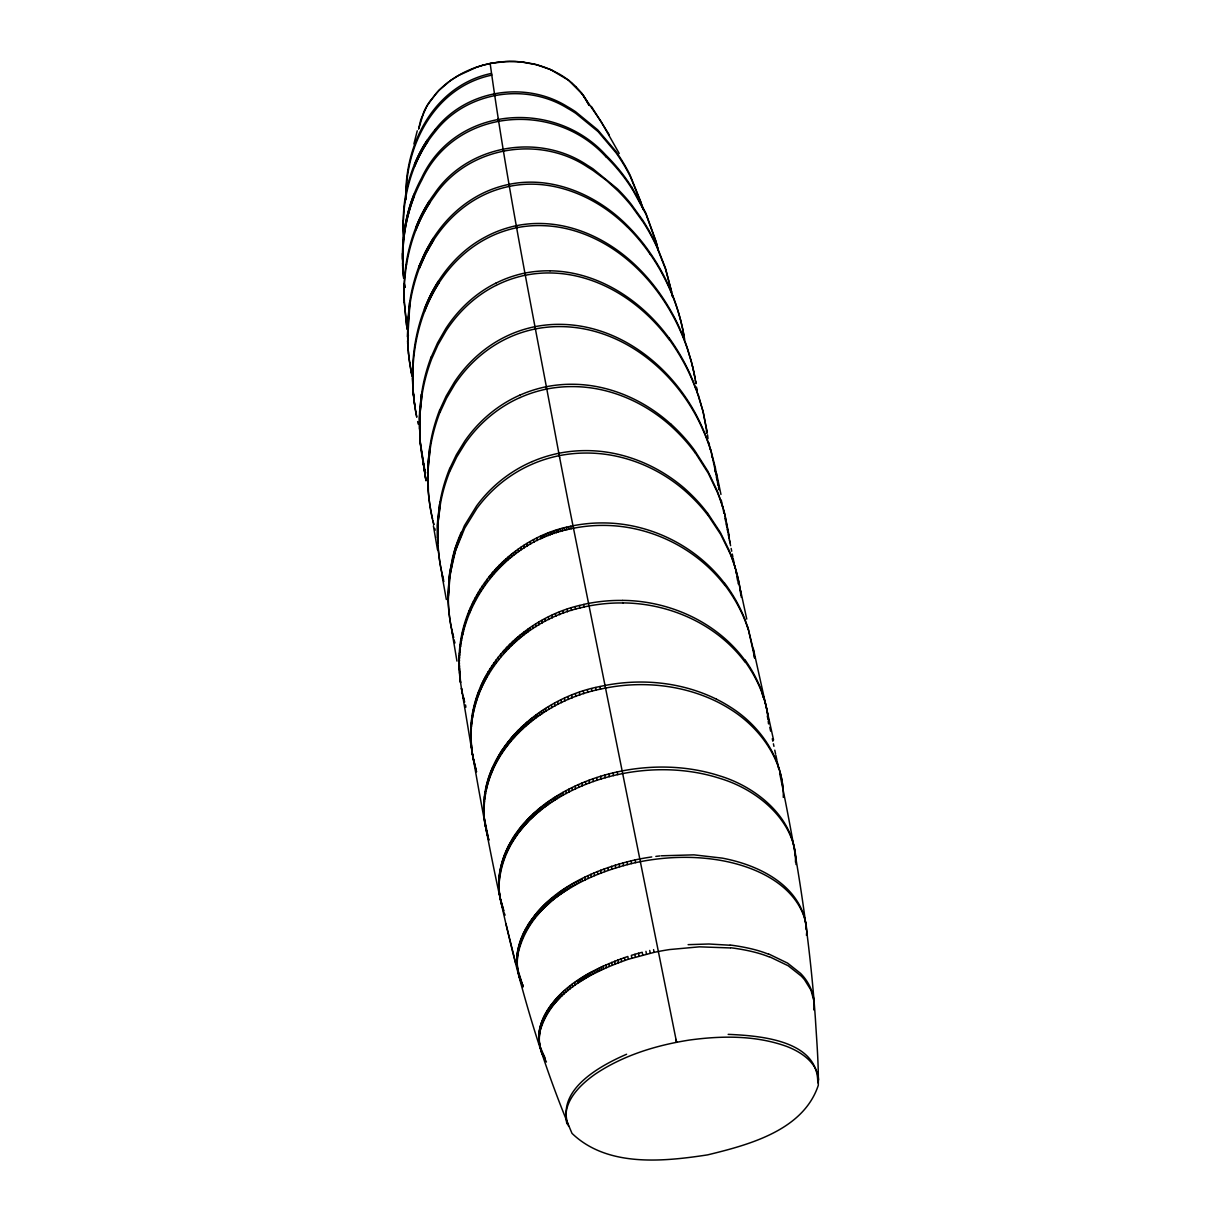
<?xml version="1.0" encoding="UTF-8"?>
<svg xmlns="http://www.w3.org/2000/svg" width="1221" height="1221" viewBox="0 0 1221 1221"><rect width="100%" height="100%" fill="white"/><g stroke="black" fill="none" stroke-linecap="round" stroke-linejoin="round"><path stroke-width="1.5" d="M403.296 226.74L403.083 220.543M470.741 734.844C469.703 671.031 523.214 616.727 583.76 604.502L584.233 607.035C519.673 619.673 463.492 681.257 471.794 749.236L470.741 734.844L471.108 737.209M448.076 597.328L449.053 577.304L452.411 558.226A555.28 240.934 -15.8 0 1 455.158 548.366L464.377 525.747L476.587 505.921A258.76 118.62 -12.6 0 1 480.448 500.915C494.184 483.882 512.087 470.207 532.219 461.569M453.235 636.629A948.351 387.118 -19.4 0 1 448.321 599.587L449.404 579.578L452.777 560.531A555.616 240.583 -15.8 0 1 455.509 550.686L464.758 528.082L476.968 508.287A258.913 118.437 -12.6 0 1 480.845 503.296C494.597 486.263 512.515 472.588 532.646 463.98A70.345 33.898 -10.7 0 1 559.264 455.647A69.704 33.608 -10.7 0 1 585.149 453.052C621.214 452.579 656.791 466.62 684.05 489.987A521.626 225.748 -6.1 0 1 707.997 515.415M402.442 253.434L402.777 264.896M403.312 224.511C402.701 194.856 410.958 164.804 427.35 140.018A169.719 103.373 -12.3 0 1 435.256 129.457M448.061 593.772L449.801 571.657L455.158 548.366A473.885 208.486 -15 0 1 461.279 532.203M459.111 661.416C458.379 597.267 508.089 538.369 570.711 526.282L571.184 528.769C501.816 541.681 449.877 612.56 460.576 682.692L459.111 661.416L459.462 663.72M606.059 156.975C554.792 100.03 455.387 107.845 421.84 179.991A278.419 162.561 -14.1 0 0 414.362 196.001C405.937 217.216 402.258 240.186 402.732 262.973M448.412 596.031L450.152 573.946L455.509 550.686A474.175 208.181 -14.9 0 1 461.645 534.539M485.393 826.556C472.237 757.035 536.477 698.427 600.03 686.507A72.375 28.159 -10.7 0 1 613.217 684.065C648.092 678.891 684.752 683.501 716.468 699.206M483.882 814.529L484.249 816.941C480.418 751.48 540.888 700.961 600.534 689.117A72.421 28.098 -10.7 0 1 613.72 686.66C648.595 681.486 685.256 686.065 717.017 701.724A352.64 126.953 -8.7 0 1 729.899 708.958C760.073 727.502 784.294 760.881 783.287 797.405M412.82 374.771L413.263 363.736A606.868 309.768 -18.1 0 1 414.56 351.007C417.857 326.907 425.839 303.296 439.056 282.799A235.974 129.136 -12.9 0 1 442.689 277.457C454.075 261.431 468.986 247.802 486.431 238.644A71.49 40.995 -10.7 0 1 516.773 227.701A68.62 39.393 -10.7 0 1 543.391 225.671C573 226.572 601.419 238.995 624.404 257.28A351.526 187.072 -7 0 1 637.637 268.941C653.723 284.585 666.864 303.19 676.8 323.306A753.494 372.161 -1.8 0 1 688.079 351.007L690.72 359.615M406.227 193.04C406.807 147.085 430.769 98.229 475.045 80.22A61.309 39.057 -10.8 0 1 491.666 75.168L491.346 73.443A61.279 39.072 -10.8 0 0 474.725 78.495C427.655 97.695 403.968 151.129 405.967 199.725M402.777 253.281L403.541 241.407A457.097 258.333 -17.1 0 1 405.128 229.304A403.815 230.296 -16.2 0 1 408.745 212.805M403.418 220.039C404.456 192.46 412.21 164.835 427.64 141.804A169.811 103.297 -12.3 0 1 435.561 131.242C466.163 91.911 525.457 82.082 567.582 108.318A182.921 110.821 -9 0 1 575.839 113.385L598.061 131.593L615.979 152.717A436.889 251.282 -4.5 0 1 630.463 176.847L641.437 203.861M817.749 1082.783C818.36 1039.971 759.386 1035.698 728.174 1034.355M691.208 361.34L687.652 349.069A753.067 372.512 -1.8 0 0 676.373 321.321C666.407 301.221 653.281 282.6 637.194 266.911A351.343 187.256 -6.9 0 0 623.977 255.235C600.991 236.935 572.618 224.557 543.009 223.55A68.574 39.423 -10.7 0 0 516.391 225.671A71.459 41.026 -10.7 0 0 486.126 236.599C468.589 245.604 453.754 259.386 442.353 275.381A235.836 129.258 -12.9 0 0 438.721 280.723C425.503 301.236 417.536 324.878 414.255 348.992A606.532 310.073 -18.1 0 0 412.957 361.737L412.973 385.607A686.08 345.757 -19.1 0 1 413.247 363.736M779.654 773.214C796.672 854.288 809.676 936.324 815.414 1019.016C816.712 1041.07 818.65 1063.186 818.299 1085.286C803.326 1130.417 749.038 1144.794 707.57 1154.883C662.927 1161.69 607.295 1167.352 572.008 1133.378C520.482 1012.407 494.734 881.867 472.222 752.747L472.573 755.082L471.428 746.901M795.482 862.179C796.55 819.337 757.249 787.026 719.2 775.732A227.564 76.954 -9.9 0 0 711.599 773.473C685.149 766.33 657.188 765.384 630.158 769.52A74.512 26.404 -10.8 0 0 617.2 771.947C563.919 783.394 504.655 820.008 498.885 879.242A676.755 213.431 -15 0 0 498.809 886.889A715.185 224.618 -15.2 0 0 499.893 896.687L503.769 911.843M796.016 864.529C797.099 821.733 757.737 789.56 719.749 778.342A227.701 76.755 -9.9 0 0 712.148 776.083C685.683 768.971 657.707 768.04 630.677 772.191A74.557 26.328 -10.8 0 0 617.704 774.618C564.453 786.065 505.112 822.527 499.267 881.73A677.182 212.897 -14.9 0 0 499.191 889.361A715.643 224.069 -15.2 0 0 500.274 899.129L501.282 903.845M806.425 935.317L806.776 931.791A666.422 188.446 -7.2 0 0 803.372 914.788C792.292 886.263 762.24 870.558 734.096 863.293A206.273 62.912 -10.1 0 0 722.908 860.79C698.275 856.18 672.847 856.364 648.122 860.286A75.336 23.932 -10.8 0 0 635.607 862.637C586.965 873.809 529.746 900.732 517.902 954.303A600.244 172.115 -14 0 0 517.277 963.094A638.873 182.494 -14.3 0 0 517.979 971.458L523.015 987.011L522.634 984.553L523.092 985.469M813.72 1009.889C815.567 998.32 811.263 986.232 803.998 977.227A505.845 130.433 -8.5 0 0 800.549 973.381L787.606 963.125L768.818 954.028M496.092 285.378C477.655 294.597 461.843 308.638 449.847 325.335A245.482 129.594 -12.9 0 0 446.153 330.708L437.912 344.978L431.608 359.096A497.451 250.137 -16.3 0 0 421.871 396.26L419.795 416.147L419.978 437.347M419.032 266.178A441.361 239.087 -16.2 0 0 409.676 302.472L407.57 322.039L407.799 342.826M439.621 410.027A516.712 249.328 -16.2 0 0 429.868 446.84L427.762 466.498L428.083 489.423A905.417 410.531 -20.4 0 0 431.7 515.018L432.524 518.818M421.749 396.26L419.902 413.98L419.688 431.089M409.569 302.487L407.371 336.767M429.746 446.84L427.869 464.346L427.64 481.227M418.65 129.014L423.84 111.844A312.149 100.046 -13.3 0 1 429.838 101.343L438.934 90.415L450.183 80.8M439.926 502.106L437.377 525.427L438.034 547.771M450.061 470.68A522.573 240.14 -15.9 0 0 440.384 504.319L437.927 523.473L437.79 543.818M418.711 128.602L420.772 119.811M439.545 504.273L437.591 521.275L437.301 537.652M439.896 506.501L437.927 523.473L437.637 539.835M522.176 983.638L517.597 968.97A638.461 183.013 -14.3 0 1 516.88 960.576A599.877 172.619 -14 0 1 517.49 951.77C529.258 898.152 586.431 871.077 635.103 859.92A75.275 23.993 -10.8 0 1 647.603 857.569L651.739 856.944M406.654 264.133C410.241 242.414 417.826 221.215 429.838 202.717A207.952 120.787 -12.7 0 1 434.539 195.94C467.597 146.718 539.316 134.356 588.018 167.323A218.361 126.328 -8.6 0 1 593.406 170.742L606.455 180.449L617.857 190.781A386.019 215.278 -6 0 1 631.501 205.967L643.299 222.314A564.743 304.624 -3.3 0 1 656.959 247.283L665.735 269.612L671.657 291.88M541.178 1051.342L539.255 1042.185A565.079 145.65 -13.5 0 1 538.919 1035.194A531.593 137.439 -13.3 0 1 539.85 1027.868C551.22 988.827 592.277 968.894 627.823 956.486L628.327 959.248C592.811 971.641 551.709 991.467 540.262 1030.463A531.929 136.981 -13.3 0 0 539.331 1037.774A565.43 145.162 -13.5 0 0 539.667 1044.733L541.727 1052.929L546.443 1062.026M413.904 143.925L417.261 130.8M420.909 119.353L427.014 105.815L436.065 93.468A160.531 53.068 -12.1 0 1 448.733 81.776M671.687 292.277L665.323 267.796L656.562 245.452A564.453 304.868 -3.3 0 0 642.902 220.452L631.104 204.09A385.821 215.461 -5.9 0 0 617.444 188.873L592.994 168.834A218.254 126.419 -8.6 0 0 587.606 165.415C538.949 132.402 467.216 144.78 434.218 194.002A207.845 120.879 -12.7 0 0 429.517 200.793C417.506 219.307 409.951 240.506 406.364 262.24A551.327 300.564 -18.2 0 0 404.12 300.534L406.807 326.816M631.562 186.981A390.934 222.848 -5.6 0 0 605.799 155.082C554.334 98.336 455.128 105.83 421.535 178.129A278.281 162.683 -14.1 0 0 414.056 194.154C405.876 214.789 402.182 237.088 402.426 259.249M431.272 356.975L437.576 342.842L445.802 328.556A245.345 129.731 -12.9 0 1 449.481 323.183C461.477 306.486 477.274 292.43 495.695 283.211M439.758 410.027L446.153 396.077L454.502 381.944A252.594 128.174 -12.8 0 1 458.241 376.617C471.26 358.882 488.644 344.261 508.745 335.18A69.643 37.179 -10.7 0 1 534.829 326.694A68.941 36.828 -10.7 0 1 560.286 324.359C622.466 324.862 676.571 370.345 701.297 425.259A853.754 385.989 -1.8 0 1 710.759 450L715.323 467.521L718.284 485.653M440.109 412.225L446.504 398.29L454.853 384.172A252.747 128.022 -12.8 0 1 458.608 378.846C471.642 361.111 489.041 346.505 509.142 337.423A69.689 37.149 -10.7 0 1 535.256 328.953A68.987 36.783 -10.7 0 1 560.729 326.602C622.878 327.075 677.045 372.451 701.77 427.35A854.273 385.546 -1.8 0 1 711.233 452.06L718.482 485.485M449.816 468.421L456.318 454.838L464.789 441.056A257.249 124.511 -12.7 0 1 468.589 435.851C481.929 418.36 499.572 404.09 519.719 395.192M450.183 470.68L456.685 457.112L465.17 443.345A257.402 124.344 -12.7 0 1 468.971 438.141C482.326 420.665 499.984 406.41 520.131 397.512M433.272 238.232L425.29 252.243L419.154 266.193A326.709 180.8 -14.5 0 1 425.29 252.243A265.171 148.611 -13.5 0 1 433.257 238.217A220.757 124.954 -12.8 0 1 438.095 231.227C452.503 211.462 472.664 195.635 495.985 187.866A66.163 39.164 -10.7 0 1 509.126 184.34C552.365 175.351 596.947 194.933 627.197 225.397A445.65 239.927 -5.3 0 1 649.618 252.213C664.285 273.046 674.831 296.764 680.921 321.505M433.608 240.216L425.61 254.243L419.459 268.162A326.892 180.647 -14.4 0 1 425.61 254.227A265.308 148.489 -13.5 0 1 433.592 240.216A220.879 124.847 -12.8 0 1 438.431 233.226C452.854 213.461 473.031 197.649 496.352 189.881A66.193 39.133 -10.7 0 1 509.508 186.355C552.762 177.366 597.344 196.886 627.625 227.35M435.271 129.457C465.812 90.095 525.122 80.296 567.2 106.532A182.829 110.897 -9 0 1 575.457 111.615L597.68 129.838L615.598 150.961A436.675 251.465 -4.5 0 1 630.082 175.122L641.437 203.388M450.061 80.891L451.221 80.052M450.366 80.662L459.737 74.71A58.394 19.887 -11.3 0 1 476.358 67.201L478.159 66.667M451.526 79.853L452.732 79.014M453.663 78.403L457.265 76.129M457.616 75.931L476.938 67.079M626.602 1054.242C599.48 1066.04 555.051 1090.231 568.589 1126.189M477.182 67.002L480.418 65.965M478.403 66.59L482.967 65.217M628.327 959.248L654.105 952.365A73.977 20.833 -10.8 0 1 669.703 949.541L699.374 946.84L730.341 947.939M642.719 955.051L642.215 952.288L638.522 953.265L631.333 955.371L631.837 958.134M480.662 65.888L481.685 65.583M481.944 65.507L484.279 64.866M483.226 65.156L489.453 63.645M484.539 64.805L484.798 64.744A38.11 13.095 -11.2 0 1 488.507 63.858L490.659 63.4M489.575 63.629L496.581 62.408M490.918 63.355L505.998 61.538M496.84 62.363L497.649 62.256M498.183 62.195L502.411 61.767M655.845 856.394L659.92 855.936M661.263 855.799L693.955 854.853L722.344 858.134A206.151 63.08 -10.1 0 1 733.531 860.637C761.706 867.933 791.757 883.76 802.808 912.331A665.994 188.996 -7.2 0 1 806.226 929.379M502.93 61.722L509.493 61.432M688.125 944.657L708.897 944.001L729.776 945.222M506.501 61.508L513.797 61.462M509.981 61.432L516.086 61.554M550.061 270.803C597.908 271.459 641.483 300.229 669.016 338.064M622.634 600.381C669.398 600.763 716.635 622.023 744.703 660.027M623.137 602.915C669.886 603.281 717.139 624.435 745.253 662.408M514.255 61.477L516.987 61.615M516.697 61.599L520.909 61.92M517.445 61.645L523.824 62.256M521.336 61.966L536.355 64.682L550.503 69.582M524.221 62.302L532.554 63.767M532.57 63.767L533.974 64.087M769.398 956.699L788.171 965.75L801.129 975.961A506.166 129.991 -8.5 0 1 804.563 979.791L810.958 990.094L813.629 999.907M549.816 69.292L552.045 70.284M550.763 69.704L568.528 80.22L582.57 94.414M552.304 70.391L559.722 74.283A306.013 97.985 -9.1 0 1 568.62 80.311M568.635 80.296L571.535 82.662M571.993 83.059L575.747 86.554M670.65 423.962C643.788 399.679 608.302 384.218 571.825 384.264A69.261 35.317 -10.7 0 0 546.108 386.752A69.826 35.592 -10.7 0 0 519.749 395.222M576.144 86.95L580.479 91.758M580.814 92.155L582.096 93.788M724.908 585.454C696.046 547.741 649.023 524.801 601.526 525.412A71.413 32.311 -10.7 0 0 571.169 528.708M724.389 583.134C695.558 545.375 648.565 522.344 601.037 522.939A71.367 32.372 -10.7 0 0 570.695 526.236M707.6 513.11L720.298 532.356L728.922 549.923A963.674 388.873 -2.1 0 1 740.857 595.238M708.104 515.369L720.802 534.584L729.425 552.136M669.49 340.14C641.941 302.32 598.321 273.611 550.473 272.97A68.574 38.049 -10.7 0 0 525.351 275.244L524.954 273.122M582.402 94.2L583.623 95.894M581.455 92.979L601.098 121.566L619.23 153.495M582.783 94.719L589.148 105.433M695.405 453.006L708.272 473.244L717.093 491.697A918.009 392.063 -1.9 0 1 725.076 515.583L729.105 535.561M650.137 254.121C663.919 273.931 674.145 296.199 680.402 319.505M583.867 96.245L584.981 97.894M632.096 188.721L646.168 214.637L656.303 242.765A626.907 342.719 -2 0 1 658.211 250.259M631.7 186.92L645.756 212.866L655.891 241.01A626.587 342.964 -1.9 0 1 657.814 248.504M585.21 98.26L589.133 105.388M591.376 106.425L609.294 134.905M540.293 1047.191L545.1 1058.073M505.097 915.155L504.197 912.957M503.815 910.545L500.122 897.893M695.619 387.286L702.716 410.225L707.173 432.219M696.092 389.301L697.985 394.551M698.412 395.161L703.54 413.446L707.081 432.845M748.336 629.288L754.013 652.548M747.832 627.045L754.792 658.241M486.858 833.531L484.081 816.971L488.827 840.292L485.454 826.525M641.819 205.097L642.551 207.555M641.803 204.624L642.521 207.097M434.707 528.357L435.21 530.204M463.888 699.206L464.224 701.449L463.141 696.291L464.682 702.09M642.872 208.318L643.208 209.554M473.061 757.951L472.71 755.631L476.526 771.87L473.061 757.951L462.24 692.933M690.765 359.417L692.109 364.789M691.223 361.141L692.536 366.498M433.898 524.45L432.967 520.695M680.494 319.643L683.226 331.456M425.106 471.092L425.58 473M505.906 923.641L515.949 964.254M433.73 524.648L432.005 517.094A905.967 410.073 -20.4 0 1 428.388 491.529L427.991 470.757L430.067 449.007L428.205 466.483L427.976 483.348M680.997 321.627L681.898 325.488M692.093 364.575L692.948 368.208M424.649 469.185L425.412 473.107M692.505 366.3L693.345 369.932M463.492 698.534L461.431 688.247L462.271 693.07L461.92 690.811M424.954 471.199L420.146 441.483M706.257 430.891L706.791 433.241M417.643 421.596L418.193 424.053M753.281 648.488L773.565 740.002M762.316 693.787L763.14 697.481M692.902 368.009L693.726 371.642M708.913 442.719L709.447 445.116M709.981 447.527L710.515 449.939M681.944 325.61L682.798 329.472M767.307 716.101L767.856 718.604M769.795 727.38L770.634 731.15M423.794 465.338L424.221 467.261M711.584 454.777L712.118 457.219M772.283 738.736L772.847 741.254M740.537 590.292L746.764 619.093M773.397 743.803L773.946 746.336M693.299 369.734L694.108 373.351M714.773 469.551L715.308 472.039M775.854 755.25L776.953 760.362M774.77 750.152L775.579 753.968M716.391 477.06L716.925 479.578M717.46 482.112L717.994 484.645M778.845 769.352L777.212 761.645M718.528 487.194L719.077 489.758M716.513 473.199L720.955 494.429M721.245 500.091L721.779 502.686M722.328 505.311L722.863 507.936M723.412 510.561L723.961 513.217M411.416 372.71L412.088 376.511M725.06 518.528L725.61 521.199M726.159 523.885L726.709 526.572M693.665 371.443L694.459 375.061M727.258 529.273L727.808 531.99M728.372 534.706L728.922 537.438M407.982 333.348L408.425 335.516M729.471 540.186L730.601 545.68M731.15 548.458L731.715 551.236M732.279 554.029L732.844 556.822M733.119 558.226L733.974 562.438M737.698 581.013L736.828 576.694M737.988 582.463L738.278 583.913M734.538 565.262L735.103 568.101M735.683 570.955L736.248 573.809M682.798 329.594L684.691 339.377M416.315 414.682L416.819 417.17M566.956 1123.824C561.416 1102.777 579.624 1085.072 595.268 1074.098C623.214 1055.341 656.135 1045.298 689.148 1040.094C721.657 1035.637 755.83 1035.164 787.041 1046.55C801.541 1052.181 817.612 1062.957 818.589 1080.005M423.702 465.415L421.642 453.586M694.016 373.153L694.795 376.77M411.034 370.787L411.706 374.603M559.661 457.661L559.157 455.021C535.134 324.725 508.241 194.811 490.17 63.507M683.195 331.578L683.943 335.546M676.037 1039.468L676.571 1042.261L568.727 504.517A545.283 8.776 78.7 0 1 559.661 457.646M494.215 93.513L494.566 95.314M498.107 118.513L498.458 120.391M503.052 148.703L503.418 150.641M694.352 374.862L695.115 378.479M672.099 294.078L672.512 296.276M509.126 184.34L509.508 186.355M653.586 949.602L654.105 952.365M516.407 225.717L516.804 227.808M707.493 513.141A521.306 226.083 -6.1 0 0 683.653 487.622C656.272 464.392 620.817 450.183 584.691 450.625A69.658 33.654 -10.7 0 0 558.821 453.266L559.279 455.692M534.844 326.755L535.256 328.998M546.123 386.798L546.55 389.117M635.103 859.92L635.607 862.637M617.2 771.947L617.704 774.618M649.74 950.442L650.259 953.204M600.03 686.507L600.534 689.117M568.543 526.77L569.017 529.242M631.013 860.836L631.516 863.568M411.324 372.68L409.691 363.003M415.842 412.179L416.62 416.636M612.957 772.924L613.461 775.594M645.955 951.342L646.474 954.105M566.407 527.289L566.865 529.761M595.741 687.53L596.214 690.14M579.441 605.54L579.914 608.089M626.968 861.828L627.472 864.544M564.27 527.838L564.728 530.311M608.791 773.977L609.294 776.648M562.148 528.403L562.622 530.876M591.513 688.644L591.987 691.239M623 862.865L623.504 865.582M575.213 606.684L575.686 609.233M560.057 529.014L560.515 531.486M638.522 953.265L639.041 956.028M604.7 775.106L605.189 777.762M557.982 529.639L558.44 532.112M587.362 689.819L587.85 692.429M619.093 863.964L619.596 866.681M571.077 607.936L571.55 610.469M634.905 954.303L635.408 957.066M555.921 530.296L556.379 532.768M600.671 776.297L601.159 778.952M583.302 691.101L583.775 693.696M615.247 865.124L615.75 867.841M553.876 530.982L554.334 533.455M567.032 609.264L567.49 611.797M551.877 531.684L552.335 534.157M596.718 777.548L597.206 780.219M611.477 866.33L611.98 869.047M549.908 532.417L550.35 534.89M579.319 692.444L579.792 695.054M563.064 610.683L563.522 613.217M592.857 778.876L593.345 781.532M547.954 533.165L548.397 535.637M624.435 957.615L624.938 960.378M607.783 867.582L608.272 870.298M575.427 693.864L575.9 696.458M546.031 533.943L546.489 536.416M559.203 612.179L559.661 614.712M589.056 780.25L589.545 782.92M621.123 958.775L621.626 961.538M544.139 534.737L544.597 537.209M604.212 868.864L604.7 871.58M406.898 327.167L407.295 329.349M694.673 376.572L695.726 381.929M571.626 695.344L572.1 697.954M542.292 535.546L542.735 538.018M555.433 613.751L555.891 616.3M617.902 959.965L618.391 962.713M585.408 781.669L585.897 784.325M600.732 870.191L601.22 872.893M540.46 536.37L540.903 538.843M567.979 696.87L568.437 699.465M614.774 961.171L615.262 963.918M581.868 783.119L582.341 785.775M551.816 615.369L552.274 617.902M597.359 871.535L597.832 874.236M441.804 574.297L446.337 599.526M672.099 294.49L672.496 296.688M536.904 538.064L537.347 540.537M611.721 962.377L612.209 965.139M564.438 698.443L564.896 701.037M578.433 784.599L578.907 787.27M548.336 617.032L548.794 619.566M594.078 872.908L594.551 875.61M533.485 539.804L533.928 542.277M608.775 963.613L609.264 966.376M561.019 700.045L561.477 702.655M590.888 874.297L591.376 876.999M575.106 786.126L575.579 788.781M544.963 618.742L545.421 621.291M410.958 370.757L408.867 357.081M605.906 964.865L606.394 967.612M530.189 541.605L530.616 544.078M557.707 701.693L558.165 704.288M587.82 875.716L588.293 878.418M571.886 787.667L572.344 790.323M603.128 966.116L603.617 968.864M541.712 620.497L542.155 623.031M526.999 543.452L527.441 545.924M601.22 967.017L601.694 969.764M554.502 703.372L554.96 705.967M584.828 877.136L585.302 879.837M568.772 789.239L569.23 791.895M415.399 409.661L416.147 414.133M599.328 967.917L599.816 970.664M538.583 622.283L539.026 624.816M523.946 545.329L524.374 547.802M581.944 878.571L582.417 881.272M551.419 705.066L551.877 707.661M597.496 968.833L597.985 971.565M565.766 790.826L566.223 793.482M535.561 624.099L536.004 626.632M579.929 879.624L580.402 882.325M595.711 969.733L596.184 972.481M521.001 547.237L521.428 549.694M548.458 706.791L548.901 709.386M562.866 792.429L563.324 795.069M593.955 970.649L594.429 973.381M577.945 880.677L578.418 883.378M461.782 690.506L460.225 680.418M532.661 625.93L533.104 628.464M592.246 971.565L592.719 974.297M560.79 793.604L561.248 796.26M576.022 881.745L576.48 884.431M518.177 549.175L518.604 551.633M545.589 708.531L546.046 711.11M590.567 972.465L591.04 975.213M574.129 882.798L574.603 885.5M529.883 627.792L530.311 630.311M558.76 794.81L559.218 797.45M543.513 709.844L543.956 712.438M588.949 973.381L589.422 976.113M515.476 551.114L515.888 553.571M572.298 883.867L572.756 886.553M556.791 796.016L557.234 798.656M527.808 629.227L528.235 631.745M587.347 974.297L587.82 977.029M541.483 711.171L541.926 713.766M513.431 552.655L513.858 555.112M570.512 884.935L570.97 887.621M585.805 975.213L586.263 977.945M554.868 797.221L555.311 799.862M525.793 630.662L526.22 633.195M539.499 712.515L539.941 715.094M568.757 886.003L569.215 888.69M584.279 976.128L584.752 978.86M511.446 554.197L511.874 556.654M552.991 798.427L553.449 801.068M523.84 632.127L524.267 634.645M582.799 977.029L583.272 979.761M537.576 713.858L538.018 716.437M567.063 887.072L567.521 889.758M509.523 555.753L509.951 558.211M551.159 799.648L551.617 802.289M581.349 977.945L581.822 980.677M565.399 888.14L565.857 890.826M521.932 633.577L522.374 636.11M535.698 715.201L536.141 717.78M579.944 978.86L580.402 981.577M549.389 800.854L549.847 803.494M507.661 557.31L508.073 559.767M433.409 525.946L437.5 549.755M563.781 889.209L564.239 891.895M520.1 635.042L520.528 637.576M533.882 716.544L534.325 719.123M578.571 979.761L579.029 982.493M547.664 802.075L548.122 804.715M562.209 890.277L562.667 892.963M505.86 558.882L506.272 561.339M577.228 980.677L577.686 983.393M532.127 717.902L532.554 720.482M518.315 636.523L518.727 639.041M545.985 803.296L546.443 805.921M560.668 891.345L561.126 894.031M504.105 560.454L504.517 562.912M516.575 637.988L517.002 640.506M530.418 719.245L530.845 721.825M574.648 982.478L575.106 985.194M544.352 804.517L544.795 807.142M559.172 892.429L559.615 895.1M502.411 562.042L502.823 564.484M528.739 720.604L529.181 723.183M514.896 639.468L515.323 641.971M557.707 893.497L558.165 896.168M406.532 324.984L407.173 329.014M451.678 629.929L456.959 661.11M542.765 805.738L543.208 808.363M572.191 984.279L572.649 986.995M500.763 563.614L501.175 566.056M556.288 894.566L556.73 897.237M527.121 721.962L527.564 724.526M513.263 640.933L513.69 643.452M541.208 806.959L541.651 809.584M554.899 895.619L555.341 898.305M499.175 565.186L499.587 567.628M569.856 986.064L570.314 988.781M525.549 723.305L525.976 725.885M539.697 808.18L540.14 810.805M511.675 642.414L512.103 644.932M553.556 896.687L553.998 899.358M497.634 566.773L498.046 569.215M524.023 724.664L524.45 727.243M538.232 809.386L538.675 812.011M510.134 643.894L510.561 646.397M567.628 987.85L568.086 990.552M552.243 897.756L552.686 900.426M536.797 810.607L537.24 813.232M496.138 568.36L496.55 570.802M522.527 726.022L522.954 728.601M550.961 898.809L551.404 901.48M508.638 645.375L509.065 647.878M565.506 989.636L565.964 992.322M535.409 811.828L535.851 814.438M521.077 727.38L521.504 729.944M549.709 899.862L550.152 902.533M494.688 569.948L495.085 572.374M507.188 646.855L507.6 649.358M534.065 813.033L534.508 815.659M519.673 728.739L520.1 731.303M548.488 900.93L548.931 903.586M563.507 991.391L563.949 994.092M493.269 571.535L493.681 573.962M505.784 648.336L506.196 650.839M547.313 901.983L547.756 904.639M532.753 814.239L533.18 816.864M518.315 730.082L518.742 732.646M561.599 993.131L562.042 995.832M491.91 573.107L492.307 575.549M504.41 649.816L504.822 652.304M546.153 903.021L546.596 905.692M531.471 815.46L531.898 818.07M516.987 731.44L517.414 734.004M490.583 574.694L490.995 577.136M545.039 904.074L545.466 906.73M503.098 651.281L503.51 653.784M530.219 816.666L530.662 819.276M559.813 994.871L560.256 997.557M515.705 732.783L516.117 735.347M543.94 905.112L544.383 907.768M558.684 995.985L559.126 998.671M489.3 576.266L489.713 578.708M529.014 817.872L529.441 820.481M542.887 906.15L543.314 908.806M514.453 734.126L514.865 736.69M557.615 997.099L558.058 999.785M500.564 654.212L500.976 656.7M527.838 819.062L528.266 821.672M541.849 907.203L542.277 909.843M556.578 998.198L557.005 1000.884M513.232 735.469L513.644 738.033M526.694 820.268L527.121 822.878M486.874 579.41L487.271 581.837M540.842 908.226L541.269 910.881M555.57 999.312L555.998 1001.983M512.042 736.812L512.469 739.361M525.579 821.458L526.007 824.068M539.865 909.263L540.293 911.904M554.593 1000.411L555.036 1003.082M498.183 657.142L498.595 659.63M510.897 738.156L511.309 740.704M695.283 380.021L696.001 383.638M524.496 822.649L524.923 825.259M538.904 910.301L539.331 912.942M553.662 1001.495L554.105 1004.166M484.569 582.554L484.966 584.981M509.783 739.483L510.195 742.032M537.973 911.324L538.415 913.964M552.762 1002.578L553.205 1005.249M523.443 823.839L523.87 826.434M495.94 660.073L496.337 662.56M537.072 912.346L537.515 914.987M551.907 1003.662L552.335 1006.333M508.699 740.811L509.111 743.36M522.42 825.03L522.847 827.624M551.083 1004.73L551.51 1007.401M535.943 913.674L536.37 916.315M482.417 585.683L482.799 588.11M507.646 742.139L508.073 744.688M521.428 826.205L521.855 828.8M550.274 1005.799L550.717 1008.454M534.844 915.002L535.271 917.627M493.818 662.988L494.215 665.476M520.467 827.395L520.879 829.99M549.511 1006.867L549.938 1009.523M506.639 743.467L507.051 746.016M548.778 1007.92L549.206 1010.576M519.52 828.571L519.948 831.165M533.791 916.315L534.218 918.94M505.647 744.795L506.059 747.328M480.372 588.827L480.769 591.239M548.076 1008.973L548.504 1011.629M414.987 407.112L415.705 411.614M518.604 829.746L519.032 832.325M532.768 917.627L533.195 920.252M491.819 665.888L492.231 668.375M547.405 1010.026L547.832 1012.667M504.685 746.107L505.082 748.641M517.719 830.906L518.147 833.5M546.764 1011.064L547.191 1013.705M531.791 918.94L532.219 921.565M503.739 747.42L504.151 749.953M478.464 591.941L478.861 594.352M546.138 1012.102L546.565 1014.743M516.59 832.447L517.017 835.027M530.845 920.237L531.272 922.862M489.957 668.772L490.354 671.26M502.838 748.732L503.25 751.266M545.558 1013.125L545.985 1015.765M544.993 1014.147L545.421 1016.788M529.945 921.534L530.372 924.144M501.968 750.045L502.365 752.579M515.506 833.974L515.918 836.553M544.474 1015.17L544.887 1017.795M476.678 595.039L477.075 597.451M529.09 922.817L529.502 925.426M543.956 1016.177L544.383 1018.802M501.114 751.342L501.51 753.876M488.202 671.642L488.598 674.114M514.468 835.5L514.88 838.079M543.482 1017.185L543.91 1019.81M528.25 924.099L528.678 926.708M543.024 1018.177L543.452 1020.802M475.015 598.107L475.396 600.518M499.893 753.265L500.305 755.784M513.461 837.026L513.873 839.605M527.457 925.365L527.884 927.975M542.612 1019.169L543.024 1021.794M542.2 1020.161L542.628 1022.786M486.569 674.48L486.95 676.953M541.834 1021.153L542.246 1023.763M512.499 838.537L512.912 841.116M526.694 926.647L527.121 929.242M541.483 1022.13L541.895 1024.74M498.748 755.173L499.145 757.692M525.976 927.899L526.388 930.509M541.147 1023.091L541.559 1025.701M473.458 601.159L473.84 603.556M485.454 676.51L485.836 678.968M511.584 840.048L511.996 842.612M540.842 1024.053L541.254 1026.663M525.274 929.166L525.686 931.76M540.567 1025.014L540.979 1027.624M497.634 757.081L498.046 759.599M540.308 1025.976L540.72 1028.57M510.699 841.544L511.111 844.108M524.603 930.402L525.03 933.012M540.064 1026.922L540.476 1029.517M484.386 678.54L484.768 680.997M539.85 1027.868L540.262 1030.463M539.667 1028.799L540.079 1031.394M544.215 1056.592L544.612 1059.095M471.917 604.364L472.298 606.761M496.581 758.974L496.993 761.492M509.859 843.039L510.256 845.604M523.977 931.654L524.389 934.248M539.499 1029.73L539.911 1032.325M539.346 1030.661L539.758 1033.241M543.406 1055.097L543.803 1057.6M539.224 1031.577L539.621 1034.156M483.363 680.555L483.76 683.012M523.382 932.89L523.794 935.484M539.117 1032.493L539.514 1035.072M542.643 1053.555L543.04 1056.058M509.05 844.52L509.447 847.084M539.026 1033.409L539.438 1035.973M541.956 1051.998L542.353 1054.517M495.589 760.866L495.985 763.369M538.965 1034.309L539.361 1036.873M522.802 934.111L523.214 936.705M538.919 1035.194L539.3 1038.659M541.33 1050.411L541.727 1052.929M538.888 1036.98L539.331 1041.299M470.497 607.554L470.863 609.951M482.402 682.57L482.783 685.012M508.272 846L508.684 848.549M522.267 935.332L522.664 937.926M538.98 1039.605L540.277 1048.076M494.627 762.743L495.024 765.246M507.539 847.466L507.936 850.014M521.749 936.553L522.161 939.132M481.486 684.569L481.868 687.011M521.26 937.759L521.672 940.338M493.727 764.605L494.123 767.109M469.154 610.744L469.536 613.125M506.837 848.931L507.234 851.48M520.802 938.964L521.214 941.544M480.601 686.553L480.998 689.01M492.872 766.467L493.269 768.971M506.166 850.381L506.578 852.93M520.375 940.155L520.787 942.734M519.978 941.345L520.375 943.925M479.777 688.537L480.158 690.979M505.54 851.831L505.937 854.379M467.933 613.904L468.299 616.284M492.231 767.902L492.628 770.405M519.597 942.536L520.009 945.1M504.929 853.281L505.326 855.814M519.246 943.711L519.658 946.275M491.62 769.337L492.017 771.825M478.998 690.506L479.38 692.948M518.925 944.886L519.322 947.435M504.365 854.7L504.761 857.249M466.788 617.048L467.17 619.429M491.04 770.756L491.437 773.259M518.62 946.046L519.032 948.61M518.36 947.206L518.757 949.755M478.25 692.46L478.632 694.902M503.815 856.135L504.227 858.668M490.476 772.191L490.873 774.679M518.101 948.351L518.498 950.9M517.872 949.495L518.284 952.044M503.311 857.554L503.708 860.088M465.75 620.161L466.117 622.542M477.548 694.413L477.93 696.84M489.942 773.595L490.338 776.098M517.673 950.64L518.07 953.174M502.838 858.958L503.235 861.492M517.506 951.77L517.902 954.303M489.438 775.014L489.835 777.502M517.338 952.884L517.735 955.433M476.892 696.352L477.274 698.794M517.216 953.998L517.612 956.547M502.38 860.362L502.777 862.896M517.094 955.112L517.49 957.646M521.336 981.76L521.718 984.218M488.949 776.419L489.346 778.906M517.017 956.226L517.414 958.744M520.94 980.814L521.321 983.271M464.804 623.259L465.17 625.625M501.968 861.767L502.35 864.285M516.941 957.31L517.338 959.843M520.207 978.906L520.955 982.325M476.266 698.29L476.648 700.717M516.91 958.409L517.277 962.011M519.856 977.929L520.253 980.402M488.492 777.808L488.888 780.295M501.572 863.155L501.968 865.674M516.88 960.576L517.277 963.094M519.23 975.991L519.917 979.44M516.895 961.644L517.383 966.284M518.666 974.007L519.322 977.487M475.671 700.213L476.053 702.64M488.064 779.212L488.446 781.684M517.078 964.819L518.803 975.503M463.934 626.312L464.301 628.678M501.205 864.529L501.602 867.047M487.652 780.585L488.034 783.073M475.137 702.121L475.503 704.548M500.869 865.903L501.251 868.421M487.255 781.974L487.637 784.447M500.549 867.276L500.946 869.779M463.141 629.364L463.507 631.715M474.618 704.029L475 706.44M500.274 868.635L500.656 871.138M486.889 783.348L487.271 785.82M500.015 869.993L500.396 872.496M474.145 705.921L474.511 708.333M486.538 784.721L486.92 787.179M499.771 871.336L500.167 873.839M462.438 632.386L462.805 634.737M486.217 786.08L486.599 788.552M499.557 872.664L499.954 875.167M473.702 707.798L474.069 710.21M485.912 787.438L486.294 789.895M499.374 874.007L499.771 876.495M499.221 875.32L499.603 877.823M461.797 635.393L462.164 637.744M473.29 709.66L473.656 712.072M485.622 788.781L486.004 791.239M499.084 876.632L499.465 879.135M498.977 877.945L499.358 880.433M472.909 711.538L473.29 713.934M498.885 879.242L499.267 881.73M485.119 791.467L485.5 793.925M498.809 880.539L499.191 883.012M461.233 638.369L461.599 640.72M498.763 881.821L499.16 884.309M502.976 908.302L503.357 910.713M422.634 459.142L425.976 480.616L423.351 463.354M695.558 381.746L695.833 383.455M472.573 713.385L472.939 715.781M498.748 883.104L499.13 885.576M502.213 906.043L502.96 909.599M484.691 794.123L485.073 796.565M498.748 884.37L499.145 888.11M501.862 904.898L502.243 907.31M460.744 641.33L461.111 643.681M472.252 715.231L472.634 717.627M498.809 886.889L499.191 889.361M501.205 902.594L501.907 906.165M498.87 888.14L499.572 894.306M471.978 717.063L472.344 719.459M484.34 796.764L484.722 799.206M499.343 893.07L500.274 899.129M460.332 644.276L460.683 646.611M471.733 718.879L472.1 721.275M484.065 799.373L484.447 801.815M471.504 720.695L471.871 723.091M459.966 647.191L460.332 649.526M483.867 801.953L484.249 804.395M471.306 722.496L471.688 724.892M483.73 804.517L484.111 806.959M459.676 650.076L460.042 652.411M471.153 724.297L471.52 726.678M483.669 807.066L484.05 809.492M471.016 726.083L471.382 728.464M459.447 652.945L459.813 655.265M483.684 809.569L484.05 811.996M487.759 835.698L488.11 838.064M470.909 727.853L471.275 730.234M483.745 812.057L484.111 814.468M487.103 833.439L487.454 835.805M470.833 729.609L471.184 731.99M459.279 655.784L459.63 658.104M470.772 731.364L471.138 733.745M470.741 733.119L471.108 735.485M459.172 658.607L459.523 660.927M470.802 737.911L471.169 740.262M459.111 664.193L459.462 666.498M465.537 704.944L465.888 707.188M470.94 740.933L471.291 743.284M474.587 764.071L474.954 766.391M471.153 743.925L471.504 746.275M473.275 758.47L473.626 760.79M473.901 761.294L474.252 763.598M459.172 666.956L459.523 669.261M459.279 669.688L459.63 671.993M459.447 672.405L459.798 674.694M459.661 675.091L459.996 677.38M459.92 677.762L460.271 680.051M420.024 441.681L425.976 480.616M415.293 409.081L414.255 401.999M406.456 324.618L404.334 302.396M409.127 359.066L409.691 362.942M421.642 453.617L420.345 443.528M696.519 387.072L696.977 390.506M413.934 399.435L414.911 406.532L413.644 396.825M707.539 434.798L708.012 438.644M728.891 535.286L729.334 538.888M754.044 654.135L754.486 657.936M696.535 388.614L696.748 390.323M718.62 486.584L718.864 488.766M409.157 358.989L407.875 347.039M730.005 542.765L724.602 513.461A917.429 392.567 -1.9 0 0 716.62 489.545L707.783 471.062L694.902 450.808A517.857 237.057 -5.8 0 0 670.756 423.916M408.409 353.098L408.928 356.99M403.586 278.19L402.655 266.911M413.385 394.23L414.224 401.404L413.156 391.59M408.501 352.991L407.738 344.994M420.451 443.513L419.81 437.377M403.479 276.251L402.579 265.003M420.268 441.468L419.337 418.406L421.428 394.185L419.581 411.92L419.368 429.044M782.997 789.85C780.891 755.189 758.394 724.282 729.364 706.44A352.426 127.228 -8.7 0 0 716.483 699.19M403.541 238.156L403.037 227.213M813.705 1000.747L813.797 1002.426M412.79 386.294L413.263 390.934L412.515 378.235M407.616 342.964L408.028 346.917M407.509 340.903L407.906 344.871M413.095 388.278L412.667 383.623A685.698 346.077 -19.1 0 1 412.942 361.737M403.525 235.546L403.022 225M402.503 263.095L402.854 266.804M407.661 338.69L409.859 304.426L407.982 321.825L407.722 340.766M402.701 261.05L403.251 239.591A456.868 258.531 -17.1 0 1 404.853 227.472A403.602 230.464 -16.2 0 1 408.44 210.974A338.828 195.757 -15.1 0 1 414.041 194.154M534.34 64.133A153.968 50.961 -10.4 0 1 549.725 69.322M730.753 947.755A225.366 60.714 -10.1 0 1 768.971 956.837M730.189 945.023A225.229 60.928 -10.1 0 1 768.391 954.181M584.187 606.929A75.748 31.853 -10.7 0 1 623.076 602.991M745.619 662.301A831.593 300.213 -4.5 0 1 768.833 723.687M768.314 721.428A831.074 300.763 -4.5 0 1 768.467 723.687M745.085 659.92A831.074 300.763 -4.5 0 1 768.116 719.154M583.714 604.38A75.702 31.899 -10.7 0 1 622.573 600.457M725.106 585.393A784.523 305.525 -4.3 0 1 748.122 629.334M724.587 583.073A784.035 306.028 -4.2 0 1 747.618 627.09M454.96 642.963A948.351 387.118 -19.4 0 1 454.075 639.804M729.502 552.121A964.285 388.324 -2.2 0 1 741.345 597.374M453.739 637.621A947.74 387.668 -19.5 0 1 447.985 597.344M532.249 461.599A70.299 33.944 -10.7 0 1 558.821 453.25M443.849 581.593A974.785 417.277 -20.3 0 1 438.247 547.741M520.177 397.542A69.856 35.546 -10.7 0 1 546.535 389.072A69.307 35.272 -10.7 0 1 572.267 386.614C608.745 386.477 644.261 401.968 671.138 426.205A518.162 236.737 -5.8 0 1 695.283 453.052M443.513 579.471A974.175 417.796 -20.4 0 1 437.912 545.573M440.033 502.09A522.267 240.461 -15.9 0 1 449.694 468.421M430.204 448.992A517.017 249.038 -16.2 0 1 439.972 412.225M496.153 285.424A70.986 39.347 -10.7 0 1 525.335 275.198M669.688 340.064A698.931 336.798 -2.9 0 1 695.878 389.362M421.55 394.169A497.176 250.397 -16.3 0 1 431.135 356.975M495.757 283.257A70.94 39.393 -10.7 0 1 524.923 273.031M524.938 273.077A68.529 38.08 -10.7 0 1 550.045 270.833M669.215 338.003A698.534 337.149 -2.9 0 1 695.405 387.347M424.71 311.157A346.443 185.271 -14.5 0 1 430.921 297.039A279.975 151.77 -13.5 0 1 439.041 282.799M424.389 309.111A346.26 185.455 -14.5 0 1 430.586 294.978A279.823 151.908 -13.5 0 1 438.705 280.723M409.981 304.426A441.605 238.873 -16.2 0 1 419.337 268.162M627.716 227.304A445.894 239.728 -5.3 0 1 650.045 254.151M404.41 302.396A551.617 300.32 -18.2 0 1 406.593 264.133M415.979 229.869A304.67 173.306 -14.3 0 1 422.008 216.315A248.535 143.04 -13.4 0 1 429.823 202.717M415.674 227.961A304.502 173.443 -14.3 0 1 421.703 214.392M421.718 214.408A248.397 143.162 -13.4 0 1 429.502 200.793M408.76 212.805A338.995 195.604 -15.1 0 1 414.331 196.001M606.196 156.899A391.132 222.68 -5.6 0 1 631.959 188.767M414.713 166.27A254.166 151.74 -13.8 0 1 420.375 154.029M420.39 154.029A209.753 126.404 -13 0 1 427.625 141.804M414.423 164.499A254.029 151.831 -13.8 0 1 420.07 152.243A209.646 126.496 -13 0 1 427.335 140.003M404.838 287.393L404.319 283.669L404.838 287.347M413.675 396.184L412.957 388.95L413.675 396.215"/></g></svg>
